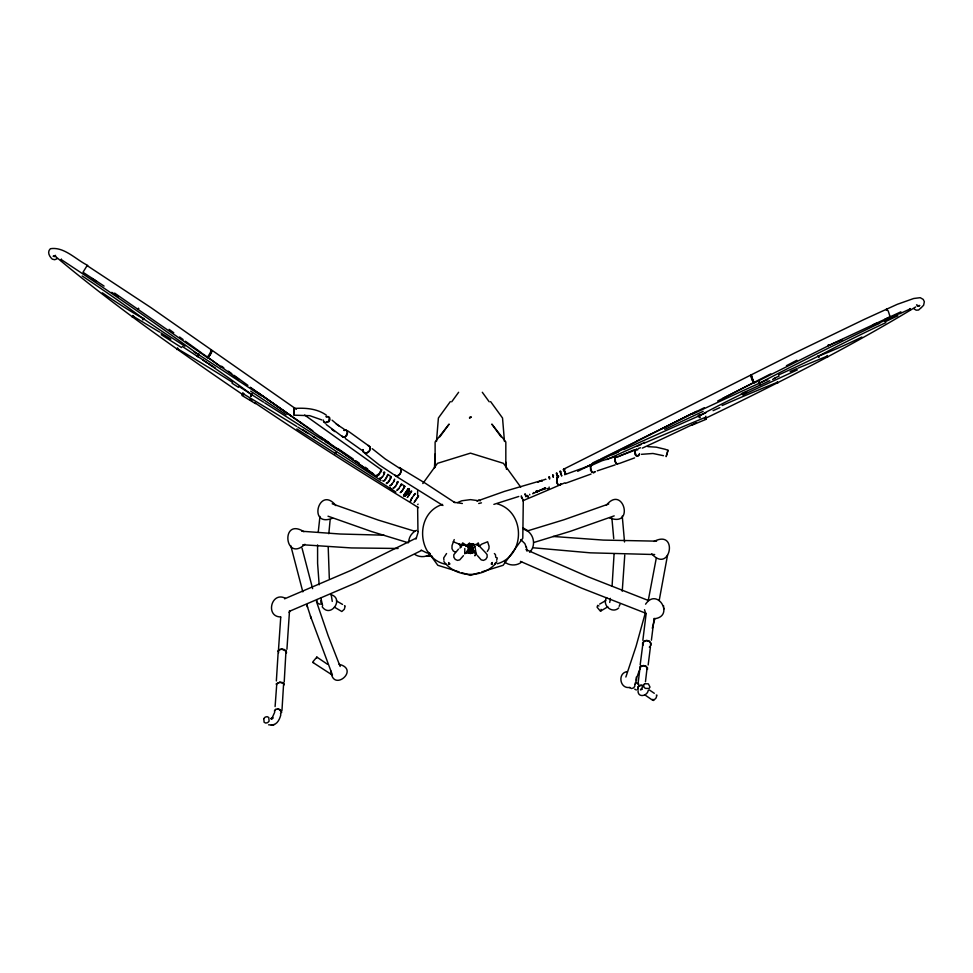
<?xml version="1.0" encoding="UTF-8"?>
<svg xmlns="http://www.w3.org/2000/svg" width="973" height="973" viewBox="0 0 973 973"><rect width="100%" height="100%" fill="white"/><g stroke="black" fill="none" stroke-linecap="round" stroke-linejoin="round"><path stroke-width="1.46" d="M637.777 689.127L637.789 687.12L639.127 685.515L641.292 684.931L643.469 685.588M638.093 689.091L638.106 687.218L639.322 685.71L643.275 685.734M549.04 477.232L549.648 479.057L549.052 476.661L549.745 477.524M328.193 546.729L329.312 578.473M376.137 475.566L378.898 473.924L381.684 469.971L304.622 415.045M614.06 554.269L612.066 586.196M624.763 555.109L622.234 591.243M276.356 680.942L278.071 653.649M284.213 682.024L285.965 651.132L281.915 649.234L279.64 649.745L278.363 651.119L278.582 652.81M276.587 686.306L275.104 706.556M331.039 671.127C332.365 693.092 360.606 669.448 339.078 664.316M289.528 610.643L286.926 649.283M317.587 544.916L317.599 563.367L319.168 584.797M396.692 490.21L399.039 488.373L401.326 483.885L404.756 486.281L402.384 490.696L400.171 492.63M408.696 542.192C408.733 537.157 411.98 532.559 416.444 530.358M280.723 617.344L278.278 652.883M634.883 684.311L634.761 686.379L633.484 687.984L631.538 688.507L629.677 687.753M316.979 599.563L316.845 601.594L317.928 603.369L319.789 604.197L321.735 603.771M328.813 533.751L330.163 519.618M656.252 695.063L656.97 695.184L656.057 697.994L653.552 700.511L652.907 699.259M435.113 454.026L434.469 467.916M454.221 539.577L452.044 545.537L451.983 548.675L453.296 551.022L455.449 552.165M436.476 441.499L438.397 418.013L450.329 401.594M472.805 543.627L474.897 546.461L476.174 553.941L475.724 553.114M637.996 684.274L639.845 669.096M318.268 531.89L319.947 516.444M553.284 477.22L552.773 474.775L553.528 475.602M642.849 640.307L645.987 614.912M642.764 644.722L640.173 664.851M650.414 647.033L648.164 664.973M651.399 640.21L654.136 618.427M645.561 604.197C657.444 586.658 674.958 616.639 654.306 618.743M320.835 602.421L321.041 600.475M466.043 552.98L464.705 552.567L470.47 553.43L472.489 548.577L468.293 547.434L466.626 545.269L466.043 546.461L466.018 545.087L462.661 542.898L460.788 547.191L459.122 544.102L453.309 541.766M473.523 544.394L471.346 543.712L469.497 545.549L467.928 550.596L473.523 544.394L476.32 544.6L479.336 546.108L485.722 552.846L487.12 554.707L487.12 557.201L485.722 559.366L483.459 560.387L481.197 559.864L477.5 555.668M645.464 681.769L647.13 667.575M332.097 674.921L312.929 662.491L313.038 661.591L316.857 657.079L327.414 664.218M316.748 657.979L316.857 657.079M416.006 539.066L418.341 531.526M405.425 493.36L408.21 488.665L409.074 489.249L409.438 490.124L407.334 494.126L404.415 496.169L403.625 495.014M407.93 489.772L409.183 489.334L409.548 490.21L408.879 492.07L404.525 496.242L403.746 495.087L408.21 488.665M281.975 710.314L283.617 683.581L279.871 682.316L276.624 683.873L276.855 685.126M667.539 555.169L659.195 600.487M609.73 602.445L610.375 598.371M656.289 558.125L648.249 600.548M753.856 382.596L751.253 375.213L751.788 376.113M467.016 550.925L466.626 552.725L468.475 550.037L468.293 547.434M390.453 487.728L390.489 489.711L392.131 489.31M467.478 551.873L470.47 553.43L472.306 552.846L472.696 551.119L468.645 544.016L467.818 544.515M404.05 495.293C404.464 499.477 412.418 484.043 407.055 491.924M207.31 357.006L221.576 367.405M496.68 560.241L497.264 557.943L495.744 557.334L495.452 554.646L494.381 553.54M645.318 612.954L636.087 646.254L625.858 677.026M654.865 618.512L652.299 628.254M556.313 473.535L558.125 477.634L556.483 472.878L557.347 473.656M561.628 475.833L560.168 470.981L561.032 471.759M828.011 345.208L828.582 345.573L828.558 344.71M647.896 446.643L656.337 447.166L665.167 449.271L667.989 450.28L667.271 452.871M274.422 712.844L271.686 718.925L272.866 717.442L270.993 718.779L272.902 718.342L270.749 718.536M280.869 714.693C279.835 718.743 277.682 723.815 273.182 724.836M666.87 454.05L666.152 456.641L667.989 450.28M215.082 367.782L197.324 356.215L198.699 353.71M639.492 453.552L638.908 455.437L637.583 456.301L636.014 455.814L634.81 454.172L635.016 450.11L636.342 449.246L637.911 449.721L636.5 449.344L634.846 451.91L636.269 455.388L637.631 455.802L638.787 454.975M104.087 286.086L82.997 272.27L87.108 265.605L150.803 307.517L296.376 409.256M87.302 266.42L87.643 265.349C75.967 259.706 64.145 246.449 50.401 248.723C46.813 251.91 49.428 256.592 52.311 259.171L54.731 259.718L57.115 258.733M754.549 382.243L722.878 398.322M472.951 551.399L472.866 550.013L470.47 548.407L471.346 546.376L469.266 543.129M760.108 384.347L759.317 381.951M635.916 680.091L639.383 670.251M384.08 474.593L384.517 471.966L383.398 472.501M407.188 497.458L411.664 491.037L410.959 491.864M410.667 499.83L415.143 493.408L414.437 494.235M197.981 354.744L197.872 355.388L198.893 354.367M326.381 415.203C317.076 408.441 304.865 407.687 293.761 408.502L294.15 415.179L309.767 415.678L321.856 419.947M294.15 415.179L293.761 408.502M335.028 452.384L334.821 453.71L336.22 452.652M380.796 472.221L381.234 469.582L379.361 474.362L376.575 476.502L250.243 387.218M692.168 425.092L706.264 419.241L705.814 416.201M382.936 480.48L383.167 481.258L384.286 480.711L385.782 478.996L387.826 474.338L391.158 476.721L389.127 481.38L386.512 483.642L386.378 482.936M407.821 489.699L409.074 489.249L404.415 496.169M443.895 561.555C455.595 577.573 481.136 578.655 494.795 564.474L495.585 562.54M138.434 308.173L138.227 308.988L138.786 308.66M384.749 472.732L382.632 476.734L379.859 478.874L379.628 478.096M394.6 479.786L393.846 481.574L394.527 479.117M470.47 553.43L471.346 551.411L469.789 543.323M537.035 491.365C535.053 492.654 536.342 491.097 537.655 491.645L545.208 487.911M393.238 487.777L393.262 488.41L395.719 486.038L397.921 481.501L396.996 482.182M619.144 606.313L619.996 604.428M391.292 477.427L387.522 483.022M475.797 553.673L474.824 555.778L476.77 554.269M251.168 394.795L250.633 396.437L252.469 394.491M289.127 612.589L290.003 610.703M606.726 597.568C601.436 604.902 612.248 614.316 618.767 607.918M207.541 357.164L207.711 357.833L209.742 355.218L211.299 350.304L210.496 351.022M384.286 480.711L388.057 475.116M397.154 483.909L397.945 482.134M467.575 550.876L471.346 551.411L468.743 549.806L471.346 546.376M635.004 684.274L636.573 679.981L636.257 677.196M400.487 486.232L401.302 484.493M642.727 686.914L640.453 689.869L642.387 689.188M400.912 492.435L404.683 486.841M410.971 499.915L410.229 501.423L411.08 500.536M209.742 355.218L211.384 353.235L211.834 350.608L207.176 357.529L114.644 293.104M487.315 551.472L488.945 548.675L489.066 546.254L487.619 541.766L481.805 544.102L479.336 546.108L477.634 544.929M606.313 505.303C623.158 483.995 635.028 527.901 609.609 517.879M459.122 544.102L467.551 545.853L468.645 544.016L471.346 543.712L472.112 546.668M418.025 496.668L418.633 495.768L413.975 502.688M411.482 491.523L407.723 497.118M413.963 495.525L414.96 493.895M648.273 690.356C647.252 696.425 637.534 697.994 638.045 690.587M411.19 499.49L412.443 497.604M61.384 259.183L60.654 260.399L61.384 259.45M132.912 315.447L132.364 317.344L133.775 316.347M143.59 318.487L142.8 319.886L143.968 318.39M177.816 348.76L176.758 349.514L177.573 347.811M198.37 353.844L198.018 355.68M242.946 392.581L241.949 395.464L255.498 403.625M243.299 394.892L244.016 393.822M251.885 393.724L251.046 395.816L252.007 395.184M251.898 394.272L251.229 395.537L252.031 394.624M389.796 485.357L389.869 486.026L390.842 485.381L393.761 481.513M406.556 492.569L405.255 494.6M414.571 501.788L418.341 496.194M418.074 504.136L417.745 504.622M304.938 544.272C284.639 563.258 280.224 516.736 303.88 531.684M403.552 495.573L405.559 492.897M451.691 401.825L458.624 392.277M439.845 436.853L449.125 424.094L435.113 441.973L435.113 467.466M422.805 483.545L437.497 463.33L470.47 453.138L503.442 463.33L520.713 487.108M494.795 564.474L496.875 561.725M397.531 490.076L399.039 488.373M408.38 490.088L409.074 489.249M394.174 487.728L395.719 486.038M529.592 552.238C536.95 545.379 533.459 531.501 523.535 529.3M198.176 355.388L197.324 356.215M459.913 548.103L461.689 546.035M390.842 485.381L392.411 483.715M649.319 647.179L650.901 645.354L650.901 643.044L649.319 641.146L646.753 640.368L644.187 641.012L642.606 642.849L642.618 645.148M274.848 710.655L275.918 709.414M458.465 549.173L453.819 554.707L453.819 557.201L455.218 559.366L457.48 560.387L459.743 559.864L463.428 555.668M280.492 713.683L281.659 712.382L281.465 710.74L277.779 708.867L275.687 709.341L274.508 710.655L274.702 712.285M278.035 651.046L279.421 649.563L281.89 649.003L284.505 649.575L286.269 651.059L286.512 652.895M379.275 474.301L376.575 476.502L376.296 475.688L376.575 476.502M380.978 478.327L382.559 476.673M446.558 553.54L443.676 557.943L443.956 560.205M209.949 355.376L207.176 357.529L206.908 356.714M403.941 487.035L404.756 486.281M920.336 308.429L918.609 310.022L916.189 310.18L914 308.855M920.628 308.307L923.632 305.23L924.35 301.715L923.219 299.404L920.227 297.689L913.732 298.492L897.228 304.342L863.769 319.631L795.391 352.64L563.829 469.083L563.416 469.85L565.824 473.559M476.32 544.6L478.278 542.898L479.336 546.108M473.073 547.276L470.883 547.945L473 548.103L474.897 546.461M521.723 561.944C517.004 566.018 509.378 565.921 504.61 561.98M616.627 456.398L615.362 457.274L614.948 461.774L617.356 464.328L618.609 463.452M558.575 476.004L557.091 477.025L556.617 482.28L557.809 484.505L559.463 485.247L560.947 484.226M558.599 476.332L557.213 477.281L556.787 482.158L557.894 484.226L559.439 484.919L560.813 483.97M477.001 501.131L504.525 491.365L544.807 479.58M592.362 464.401L590.83 465.41L590.538 470.239L591.888 472.209L593.676 472.817L595.196 471.82M595.026 471.564L593.615 472.501L591.973 471.941L590.356 467.709L591 465.653L601.959 460.752L614.45 456.933M430.443 554.051C426.077 557.298 419.825 557.468 415.167 554.695M598.93 606.009L597.702 605.34L597.069 607.176L600.402 611.178L607.809 606.824M599.648 604.099L605.802 600.572M390.149 477.342L391.158 476.721M380.638 470.604L381.684 469.971M654.002 541.438C678.728 528.655 670.47 574.496 651.752 553.868M900.889 311.834L833.204 343.36L754.33 382.924L752.384 380.151M416.408 537.996L350.864 570.446L284.578 598.821M421.516 550.463L356.58 582.547L289.589 611.239M778.534 374.921A132.121 15.434 -26 0 0 818.329 356.191L834.773 347.604A172.039 20.105 -26 0 1 885.844 322.635M786.439 365.702L796.838 360.265M332.596 518.195C307.176 528.23 319.047 484.311 335.892 505.619M770.75 373.875L717.697 400.998M577.707 471.309L691.499 413.817M636.719 441.049L704.282 407.736M696.449 411.348L660.752 429.275M535.697 491.401L536.597 492.168L537.497 491.158M537.777 482.292L541.547 480.431L542.131 481.343M592.606 462.99L599.137 459.815M583.946 468.062L626.284 447.641M746.607 391.681L742.168 393.834A159.973 18.694 -26 0 0 698.991 415.921A1064.194 124.337 -26 0 0 623.644 449.587M742.752 395.026L797.386 369.849M600.45 459.183L636.938 441.17M633.411 450.803L618.487 456.276M634.578 457.894L619.193 463.537M648.748 435.186L650.28 434.445M892.472 316.833L899.733 313.415M885.187 321.735L897.836 315.775M664.766 429.348L703.151 411.348M532.657 493.749L545.488 487.765M878.011 323.559L885.235 320.214M442.508 504.403C413.829 513.452 416.991 559.268 446.522 564.413M497.3 563.768C525.529 555.802 525.529 511.786 497.3 503.832M741.377 393.664L760.4 384.943L759.524 382.219M606.787 459.536L644.783 442.338M713.087 410.642L719.85 407.638M774.277 378.266L779.118 376.125M589.76 465.605L564.632 474.715M591.061 474.033L565.532 483.277M842.448 339.553L828.582 345.573M619.375 456.252L634.201 449.769M798.006 368.135L826.831 356.264M597.276 470.847L615.204 464.851M457.59 502.53L461.798 500.779L470.47 499.636L477.694 500.596M608.757 503.941L563.939 519.764L527.135 531.015M614.194 515.872L570.616 531.222L533.824 542.484M471.321 549.915L473.365 549.161M55.558 255.364L53.138 256.24L56.337 256.86M462.187 545.318L465.106 544.831M638.373 448.48L640.502 447.762M493.87 504.379L518.804 496.461M478.984 572.756L470.47 575.384L461.956 572.756M481.817 571.881L503.114 565.301L522.793 538.227L523.304 499.49M627.317 671.589C617.15 672.878 619.813 689.407 629.884 687.376M538.933 490.66L545.731 488.811M641.329 454.33L652.956 453.479L663.464 455.692M478.704 503.503L481.465 502.846M268.597 724.824L272.525 724.97M271.285 725.262L274.422 724.544M312.929 662.491L313.574 662.37M917.393 305.984L919.801 305.546L917.369 305.948L918.816 305.972L916.554 304.792M469.594 547.629L471.346 547.629M344.065 430.236L346.023 429.884L347.458 430.966L346.947 435.369L345.208 436.999L343.238 437.339L341.803 436.257M344.101 430.516L345.914 430.2L347.227 431.197L347.556 433.107L345.16 436.719L343.347 437.035L342.034 436.038M394.211 474.873L395.902 476.15L398.212 475.761L400.268 473.851L401.277 471.175L400.864 468.731L399.185 467.466L425.165 483.143L454.95 502.676M467.551 545.853L469.497 545.549M474.751 550.84L472.696 551.119L474.301 552.725L472.306 552.846M432.462 556.337L426.283 556.203M326.15 416.712L328.205 416.59L329.677 417.697L330.005 419.618L329.056 421.613L325.14 423.036L323.668 421.929L323.352 420.008M326.198 416.76L328.01 416.651L329.275 417.685L328.631 421.273L325.152 422.562L323.887 421.54M398.103 548.48L351.399 547.933L302.785 544.758M706.264 419.241L704.89 418.548M656.593 541.158L603.236 540.088L553.029 536.451M654.683 554.537L590.307 552.834L533.168 547.775M383.97 535.186L340.234 534.019L301.812 531.246M453.746 502.202L462.357 503.503M429.75 553.187L426.624 552.798L421.139 550.122M280.82 616.943C265.057 616.991 271.175 591.049 285.308 598.237M277.828 708.989L279.823 709.512L281.319 712.382M415.07 531.331L378.266 520.081L332.207 503.795M408.38 542.8L371.589 531.55L328.01 516.189M645.963 665.909L641.256 665.641L639.82 667.089L639.857 668.974M459.11 571.881L437.826 565.301L428.412 552.36M646.072 613.355L581.708 588.166L520.446 561.372M330.686 594.564C344.807 598.273 330.65 618.804 322.16 606.751M647.544 600.159L587.947 576.746L525.967 549.599M478.57 500.073L480.358 500.779M635.466 682.584L638.726 683.946M634.749 689.2L636.366 689.966M523.243 528.011L528.534 531.063M617.94 457.322L616.651 456.726L615.495 457.529L614.9 459.414L616.031 463.416L617.32 463.999M336.415 600.9L342.557 604.428M334.396 607.14L341.803 611.506L344.296 609.305L345.208 606.106L344.503 605.656M133.119 316.237L159.621 332.109M395.902 476.15L442.958 505.486M348.115 431.075L368.171 445.452M345.306 438.519L361.822 450.256M344.15 429.19L337.643 424.921M341.559 436.001L326.186 424.496M393.092 474.106L379.324 464.985L365.374 453.904M160.861 332.875L162.017 333.593A159.973 18.694 34 0 1 170.822 339.115M296.826 428.947L395.914 492.046M161.275 334.7L181.525 347.556M111.786 292.35L118.438 296.595M232.061 383.228L238.421 387.29M302.542 429.494L380.99 480.431M649.222 689.869L654.306 693.299M645.099 695.063L652.834 700.378M250.669 391.146L286.244 414.778M320.835 437.096L329.275 442.764M251.192 388.166L312.795 430.82M321.759 438.616L373.571 473.887M337.704 448.456L353.308 459.074M202.761 359.998L207.638 363.318M208.854 364.145L212.929 366.918M355.692 460.716L359.28 463.172M365.24 467.283L367.612 468.925M290.842 415.702L258.502 392.946M300.402 422.294L301.788 423.279M239.042 379.616L203.089 353.99M520.75 539.589L524.848 543.579L526.454 547.665M201.91 353.138L185.417 341.231M247.92 385.381L234.043 375.323M179.567 336.986L183.082 339.528M228.314 371.151L231.756 373.656M169.12 329.361L173.766 332.754M221.528 366.164L223.79 367.818M184.955 346.206A132.121 15.434 34 0 1 143.554 318.779L128.85 308.076A172.039 20.105 34 0 0 82.158 275.967M368.183 445.695L369.752 446.875L370.105 448.967L369.108 451.18L367.137 452.652L364.948 452.846L363.379 451.667L363.026 449.575M336.147 423.802L339.03 425.967M331.902 429.397L333.301 430.455M333.471 430.577L334.858 431.611M368.317 445.403L370.02 446.68L370.409 448.942L369.326 451.338L367.186 452.944L364.814 453.138L363.111 451.861L362.734 449.599M394.442 474.654L396.011 475.833L398.164 475.469L400.073 473.717L401.022 471.224L400.645 468.962L385.211 458.94L372.245 448.699M547.069 488.482L548.748 489.066L549.173 487.047M759.962 384.043L759.159 382.863M337.546 424.848L332.097 420.178M564.754 469.825L563.829 469.083L565.289 473.924M470.47 548.067L472.866 550.013M751.594 376.186L750.67 375.432L752.093 380.163M826.442 357.055L827.658 356.982L827.22 355.473M564.693 469.862L563.829 469.083L565.386 473.875M525.894 496.777L525.104 494.004M563.318 469.4L564.109 470.251M474.897 552.98L473.06 550.669L473 548.103M698.796 416.31L699.575 417.113L699.003 415.447M490.599 401.594L502.53 418.013L504.464 441.499M545.95 479.434L545.354 479.093M482.304 392.277L489.237 401.825M501.083 436.853L491.815 424.094L505.826 441.973L505.826 465.143M533.593 493.068L533.459 492.484M529.799 494.904L529.665 494.32M521.163 496.923L522.501 498.954L521.309 495.816M537.12 490.696L537.655 491.645L537.254 490.635M818.415 356.446L818.913 357.383L818.05 355.704M754.111 382.474L750.67 375.432L751.144 376.405M909.95 308.55L910.448 309.888L909.791 308.879M777.476 381.83L777.634 383.313L776.636 382.45M759.621 382.876L760.022 383.885M758.989 382.961L759.536 384.08M758.916 383.143L759.281 383.873M699.173 414.875L699.903 417.794L698.249 415.812M698.444 415.568L699.429 416.821L699.283 416.006M561.725 475.785L559.998 471.637M526.904 495.257L528.339 497.349L527.938 495.683M525.006 494.053L525.992 496.096M645.926 614.231L644.515 609.694M322.635 605.692L320.932 598.359M340.173 666.493L328.144 635.697L316.432 601.472M332.45 675.092L310.423 616.031M536.305 491.085L536.707 492.095M552.713 475.371L553.382 477.171M307.602 607.31L306.726 604.634L311.311 618.706M312.613 588.641L302.044 548.2M302.822 591.864L290.769 545.658M470.129 545.135L470.664 547.446M505.826 462.163L506.459 469.339M284.165 684.883L283.921 683.508L282.279 682.462L279.847 682.146L276.296 683.824L276.539 685.199M663.55 605.705L663.671 606.422M663.951 608.052L664.085 608.855M526.831 549.952L527.038 551.083L526.284 546.656M465.264 553.029L464.802 553.844L464.802 548.504M331.197 594.612L332.255 601.411M622.258 516.128L624.532 541.973M611.883 518.025L613.732 538.604M468.475 550.037L468.731 552.883M601.046 609.341L601.119 610.74M417.952 531.404L417.624 506.848M890.076 316.663L888.215 310.995L886.415 309.171L886.439 310.363M647.483 669.412L647.446 667.527L643.603 665.447L640.137 667.186L640.173 668.913M650.584 645.257L650.584 643.129L649.125 641.365L646.753 640.66L644.394 641.256L642.934 642.934L642.934 645.063M417.624 490.672L417.624 495.087M522.817 500.827A26.575 3.101 -26 0 0 525.481 499.611A494.515 57.772 -26 0 0 564.79 482.851M705.547 418.305A494.515 57.772 -26 0 0 804.914 368.791A302.871 35.381 -26 0 0 915.642 306.969M696.291 422.756A494.515 57.772 -26 0 1 642.314 448.127M692.691 414.024A980.018 114.498 -26 0 1 759.524 383.143A423.79 49.514 -26 0 1 796.461 364.121L808.952 357.821A423.79 49.514 -26 0 1 879.677 323.243M884.749 320.835A423.79 49.514 -26 0 1 892.338 317.247M899.916 313.695A423.79 49.514 -26 0 1 910.01 308.988M760.643 384.967A159.973 18.694 -26 0 1 769.825 380.686M772.574 379.434A159.973 18.694 -26 0 1 775.311 378.181M790.173 371.528A159.973 18.694 -26 0 1 796.802 368.645M861.908 337.047A77.621 9.073 -26 0 1 839.079 347.641L835.418 349.234A77.621 9.073 -26 0 1 818.329 356.191M890.83 316.505A279.555 32.656 -26 0 1 884.798 319.326M876.369 323.218A279.555 32.656 -26 0 1 872.769 324.86M767.709 379.665A132.121 15.434 -26 0 1 765.35 380.686M764.17 381.185A132.121 15.434 -26 0 1 759.524 383.143M698.991 415.921A255.948 29.908 -26 0 1 705.839 412.807M722.112 405.546A255.948 29.908 -26 0 1 777.184 382.425M637.315 446.157A633.849 74.057 -26 0 1 641.329 444.418M644.004 443.262A633.849 74.057 -26 0 1 705.352 417.368M612.236 454.768A1064.194 124.337 -26 0 1 618.573 451.886M418.512 507.651A26.575 3.101 34 0 1 411.153 503.029A494.515 57.772 34 0 1 254.44 402.518M252.007 400.876A494.515 57.772 34 0 1 249.575 399.234M242.289 394.296A494.515 57.772 34 0 1 152.007 331.209A302.871 35.381 34 0 1 56.872 257.602M61.214 259.572A423.79 49.514 34 0 1 153.977 322.72L165.264 330.698A423.79 49.514 34 0 1 198.431 354.549A980.018 114.498 34 0 1 261.275 395.768M182.279 346.449A159.973 18.694 34 0 1 198.212 356.945M214.06 367.697A159.973 18.694 34 0 1 251.788 394.71A1064.194 124.337 34 0 1 263.549 402.153M143.554 318.779A77.621 9.073 34 0 1 127.037 308.964L123.559 306.787A77.621 9.073 34 0 1 102.335 292.812M96.716 281.44A279.555 32.656 34 0 1 92.24 278.509M198.431 354.549A132.121 15.434 34 0 1 193.992 351.837M177.317 348.687A255.948 29.908 34 0 1 232.608 382.401M238.981 386.451A255.948 29.908 34 0 1 251.788 394.71M243.116 393.737A633.849 74.057 34 0 1 296.716 426.429M297.981 427.22A633.849 74.057 34 0 1 308.137 433.532M313.233 436.707A633.849 74.057 34 0 1 315.775 438.312M264.729 402.895A1064.194 124.337 34 0 1 322.671 439.978M325.055 441.511A1064.194 124.337 34 0 1 328.606 443.81M329.798 444.576A1064.194 124.337 34 0 1 338.118 449.964M469.594 417.441L469.594 418.256L471.346 416.918L469.594 417.441M492.265 562.576L492.265 564.437L491.207 563.951L492.265 562.576M263.78 718.597L264.121 722.282L265.763 723.073L267.672 722.635L269.107 721.151L268.767 717.454L267.113 716.663L265.215 717.101L263.78 718.597M644.564 683.739L643.615 685.138L643.895 686.914L645.269 688.385L649.052 688.483L650 687.072L648.346 683.837L644.564 683.739M449.721 563.951L448.675 564.437L448.662 562.576L449.721 563.951"/></g></svg>
